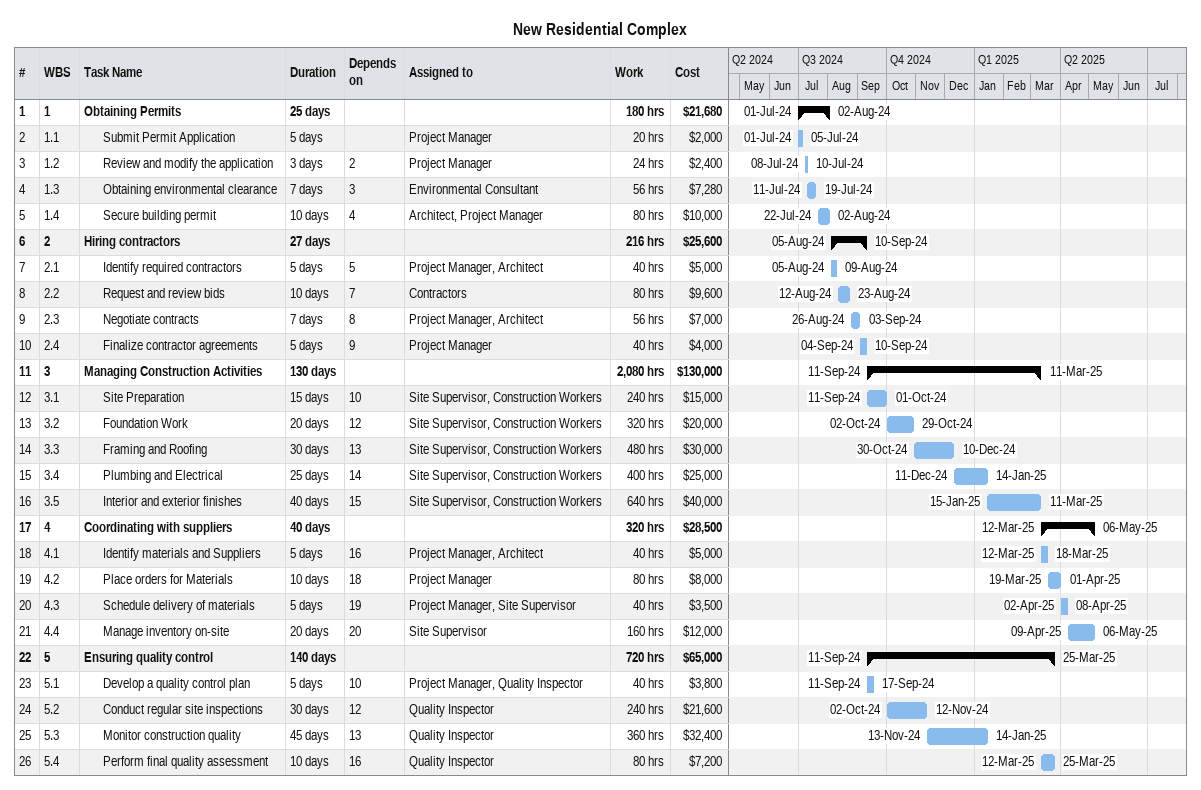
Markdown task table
New Residential Complex

| ID | WBS | Task | Duration | Start | Finish | Predecessors | Resources | Work (h) | Cost ($) |
|---|---|---|---|---|---|---|---|---|---|
| 1 | 1 | **Obtaining Permits** | 25d | 2024-07-01 | 2024-08-02 |  |  | 180 | 21680 |
| 2 | 1.1 | Submit Permit Application | 5d | 2024-07-01 | 2024-07-05 |  | Project Manager | 20 | 2000 |
| 3 | 1.2 | Review and modify the application | 3d | 2024-07-08 | 2024-07-10 | 2 | Project Manager | 24 | 2400 |
| 4 | 1.3 | Obtaining environmental clearance | 7d | 2024-07-11 | 2024-07-19 | 3 | Environmental Consultant | 56 | 7280 |
| 5 | 1.4 | Secure building permit | 10d | 2024-07-22 | 2024-08-02 | 4 | Architect, Project Manager | 80 | 10000 |
| 6 | 2 | **Hiring contractors** | 27d | 2024-08-05 | 2024-09-10 |  |  | 216 | 25600 |
| 7 | 2.1 | Identify required contractors | 5d | 2024-08-05 | 2024-08-09 | 5 | Project Manager, Architect | 40 | 5000 |
| 8 | 2.2 | Request and review bids | 10d | 2024-08-12 | 2024-08-23 | 7 | Contractors | 80 | 9600 |
| 9 | 2.3 | Negotiate contracts | 7d | 2024-08-26 | 2024-09-03 | 8 | Project Manager, Architect | 56 | 7000 |
| 10 | 2.4 | Finalize contractor agreements | 5d | 2024-09-04 | 2024-09-10 | 9 | Project Manager | 40 | 4000 |
| 11 | 3 | **Managing Construction Activities** | 130d | 2024-09-11 | 2025-03-11 |  |  | 2080 | 130000 |
| 12 | 3.1 | Site Preparation | 15d | 2024-09-11 | 2024-10-01 | 10 | Site Supervisor, Construction Workers | 240 | 15000 |
| 13 | 3.2 | Foundation Work | 20d | 2024-10-02 | 2024-10-29 | 12 | Site Supervisor, Construction Workers | 320 | 20000 |
| 14 | 3.3 | Framing and Roofing | 30d | 2024-10-30 | 2024-12-10 | 13 | Site Supervisor, Construction Workers | 480 | 30000 |
| 15 | 3.4 | Plumbing and Electrical | 25d | 2024-12-11 | 2025-01-14 | 14 | Site Supervisor, Construction Workers | 400 | 25000 |
| 16 | 3.5 | Interior and exterior finishes | 40d | 2025-01-15 | 2025-03-11 | 15 | Site Supervisor, Construction Workers | 640 | 40000 |
| 17 | 4 | **Coordinating with suppliers** | 40d | 2025-03-12 | 2025-05-06 |  |  | 320 | 28500 |
| 18 | 4.1 | Identify materials and Suppliers | 5d | 2025-03-12 | 2025-03-18 | 16 | Project Manager, Architect | 40 | 5000 |
| 19 | 4.2 | Place orders for Materials | 10d | 2025-03-19 | 2025-04-01 | 18 | Project Manager | 80 | 8000 |
| 20 | 4.3 | Schedule delivery of materials | 5d | 2025-04-02 | 2025-04-08 | 19 | Project Manager, Site Supervisor | 40 | 3500 |
| 21 | 4.4 | Manage inventory on-site | 20d | 2025-04-09 | 2025-05-06 | 20 | Site Supervisor | 160 | 12000 |
| 22 | 5 | **Ensuring quality control** | 140d | 2024-09-11 | 2025-03-25 |  |  | 720 | 65000 |
| 23 | 5.1 | Develop a quality control plan | 5d | 2024-09-11 | 2024-09-17 | 10 | Project Manager, Quality Inspector | 40 | 3800 |
| 24 | 5.2 | Conduct regular site inspections | 30d | 2024-10-02 | 2024-11-12 | 12 | Quality Inspector | 240 | 21600 |
| 25 | 5.3 | Monitor construction quality | 45d | 2024-11-13 | 2025-01-14 | 13 | Quality Inspector | 360 | 32400 |
| 26 | 5.4 | Perform final quality assessment | 10d | 2025-03-12 | 2025-03-25 | 16 | Quality Inspector | 80 | 7200 |
